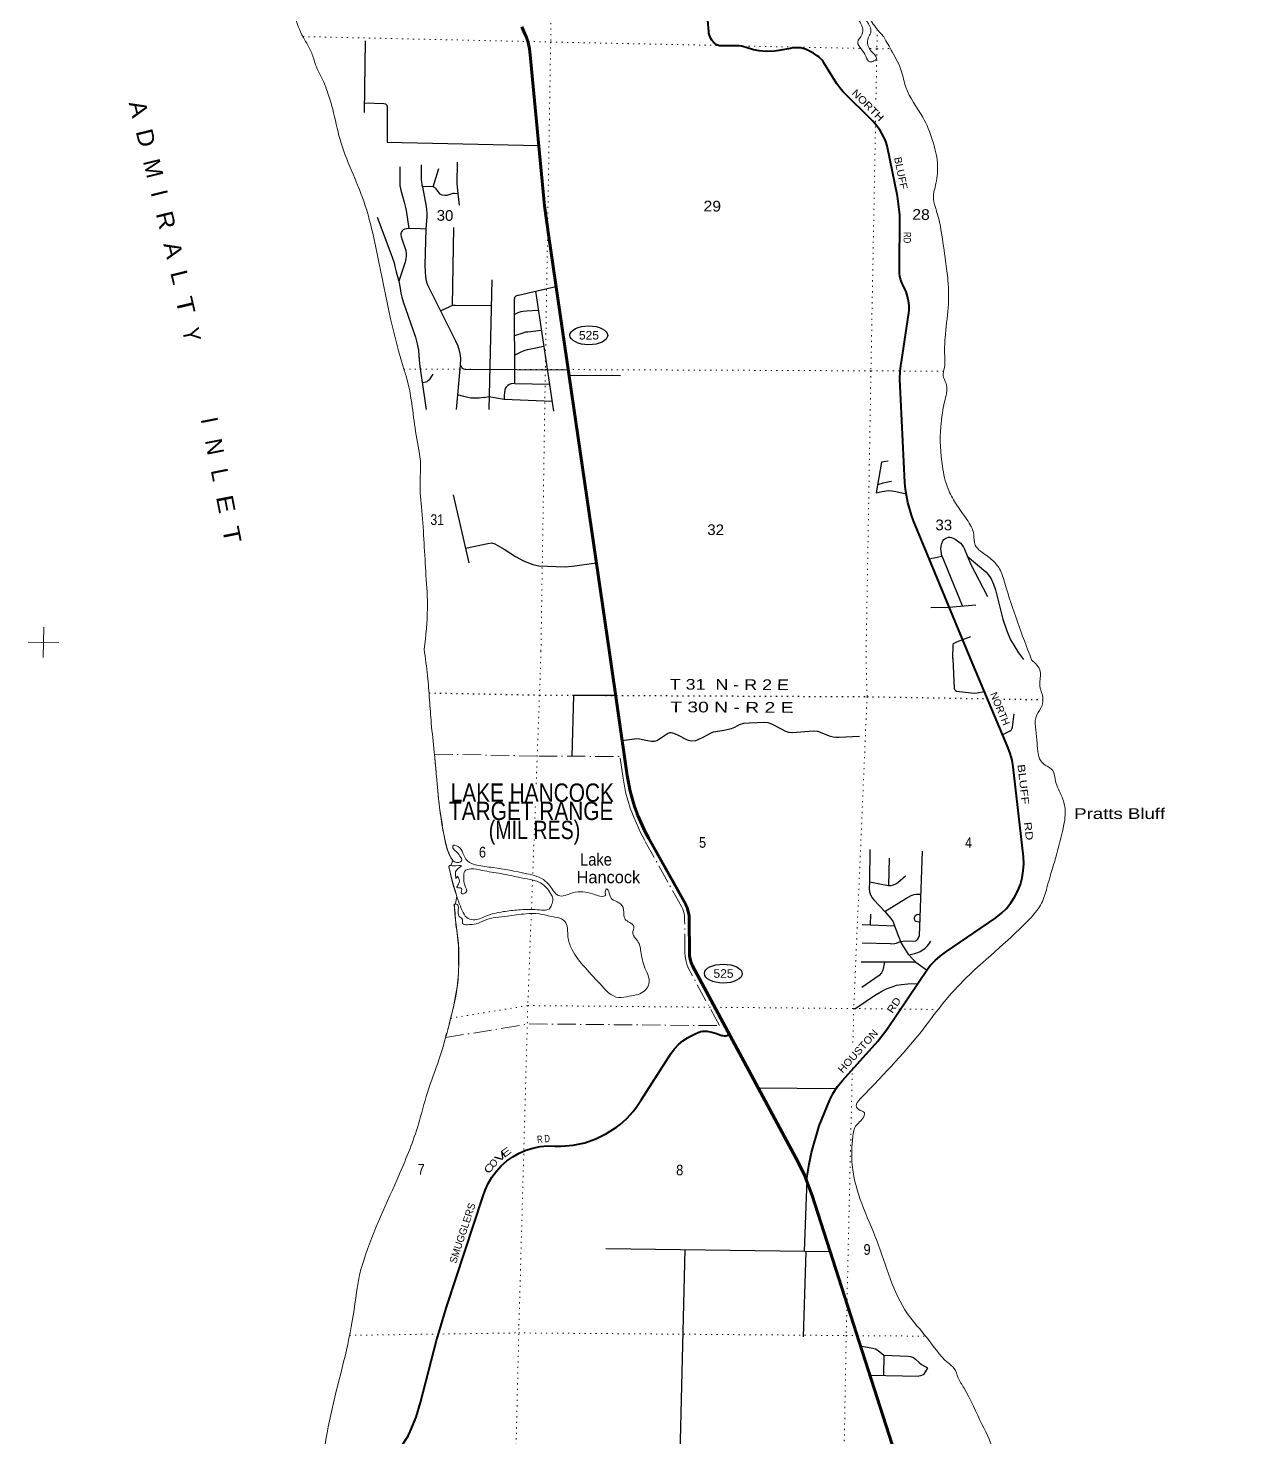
# Model space of a CAD drawing. Header units: feet. Extents: x -493433 to -244333, y 184684 to 373072.
# Drawn here: x -400151 to -380286, y 220084 to 243147 of the extents above; entities that cross this region are included whole.
import ezdxf
from ezdxf.enums import TextEntityAlignment as Align

# ---------------------------------------------------------------- set-up
doc = ezdxf.new("R2010")
doc.units = ezdxf.units.FT
doc.header["$LTSCALE"] = 60
doc.linetypes.add('DOT_DASHED', pattern=[7.7, 5, -1.2, 0.3, -1.2])
doc.linetypes.add('DOTTED', pattern=[1.5, 0.3, -1.2])
for name, color, linetype, lineweight in [('17', 7, 'Continuous', 25), ('23', 7, 'Continuous', 70), ('26', 7, 'Continuous', 40), ('27', 7, 'Continuous', 13), ('29', 7, 'Continuous', 25), ('39', 7, 'Continuous', 13), ('4', 7, 'Continuous', 13), ('41', 7, 'Continuous', 13), ('44', 7, 'DOT_DASHED', 13), ('6', 7, 'DOTTED', 25), ('7', 7, 'DOTTED', 13)]:
    doc.layers.add(name, color=color, linetype=linetype, lineweight=lineweight)
doc.layers.add('42', color=7, linetype='Continuous')

msp = doc.modelspace()

# ---------------------------------------------------------------- linework, layer by layer
at = {"layer": '17'}
for centre in [(-390975.1, 238118.14), (-388773.05, 227667.77)]:
    msp.add_ellipse(centre, major_axis=(-309.24, 1), ratio=0.500121, dxfattribs=at)
at = {"layer": '23'}
for points in [[(-390635.17, 232927.09), (-391631, 239730.95), (-391702, 240238.95), (-391934.2, 242708.31), (-391945.86, 242811.57), (-391968.26, 242913.04), (-392001.13, 243011.61), (-392020.21, 243056.85), (-392072.12, 243168.12)], [(-387409.87, 224278.9), (-387443.92, 224367.16), (-387549.7, 224582.8), (-389279.09, 227794.1), (-389299.86, 227847.09), (-389314.98, 227901.95), (-389324.28, 227958.09), (-389327.66, 228014.9), (-389327.67, 228017.57), (-389330.7, 228538.66), (-389332.4, 228573.81), (-389334.01, 228619.05), (-389340.34, 228663.87), (-389351.32, 228707.78), (-389366.82, 228750.3), (-389384.17, 228786.36), (-389389.18, 228797.58), (-389992.65, 229880.79), (-390056.85, 230000.83), (-390170.12, 230257.47), (-390181.12, 230282.41), (-390190.56, 230307.47), (-390226.2, 230402.12), (-390298.92, 230653.02), (-390345.02, 230910.15), (-390635.17, 232927.09)], [(-385919.23, 219670.44), (-387316.25, 224036.28), (-387409.87, 224278.9)]]:
    msp.add_lwpolyline(points, dxfattribs=at)
at = {"layer": '26'}
for points in [[(-384725.42, 232824.62), (-385658, 235080.95), (-385691.77, 235172.3), (-385751.31, 235380.82), (-385788.72, 235594.43), (-385799.58, 235711.21), (-385881.17, 237397.84), (-385878.9, 237531.13), (-385862.71, 237663.46), (-385858.43, 237686.54), (-385736.83, 238484.23), (-385733.05, 238528.5), (-385732.87, 238604.72), (-385740.65, 238680.53), (-385756.32, 238755.12), (-385779.7, 238827.65), (-385835, 238942.95), (-385849.36, 238976.36), (-385856.91, 238993.73), (-385872.73, 239038.93), (-385883.75, 239085.54), (-385889.84, 239133.04), (-385890.92, 239180.92), (-385886, 240083.95), (-385888.57, 240134.87), (-385922.72, 240397.03), (-386092.29, 241223.48), (-386115.44, 241291.45), (-386156.43, 241383.78), (-386206.85, 241471.33), (-386266.15, 241553.12), (-386333.67, 241628.27), (-386816.92, 242110.03), (-386867.52, 242169.12), (-386913.67, 242235.76), (-387125.3, 242582.41), (-387136.69, 242599.72), (-387158.58, 242627.65), (-387183.28, 242653.15), (-387185.51, 242655.01), (-387210.57, 242675.97), (-387235.51, 242692.77), (-387299.44, 242735.82), (-387394.13, 242786.08), (-387429.39, 242801.69), (-387469.62, 242814.66), (-387510.98, 242823.34), (-387553.03, 242827.66), (-387595.29, 242827.55), (-387637.32, 242823.03), (-387672.76, 242815.68), (-387864.83, 242780.04), (-387935.12, 242771.94), (-388061.2, 242767.78), (-388187.02, 242776.81), (-388276.74, 242794.25), (-388398.42, 242829.5), (-388436.19, 242842.45), (-388476.72, 242851.85), (-388518, 242856.95), (-388805, 242859.95), (-388820.26, 242859.44), (-388835.49, 242860.52), (-388850.52, 242863.18), (-388865.19, 242867.41), (-388879.34, 242873.14), (-388892.82, 242880.33), (-388905.46, 242888.88), (-388917.15, 242898.7), (-388918.75, 242900.22), (-388923.13, 242904.37), (-388943.88, 242926.69), (-388962.19, 242951.06), (-388977.86, 242977.21), (-388990.7, 243004.86), (-389000.58, 243033.69), (-389007.4, 243063.4), (-389011.07, 243093.66), (-389024, 243276.95)], [(-387409.87, 224278.9), (-387403.79, 224318.9), (-387369.01, 224547.92), (-387328.72, 224739.28), (-387201.7, 225177.14), (-387029.61, 225599.32), (-386972.7, 225710.22), (-386902.14, 225818.62), (-386820.65, 225919.04), (-386245.74, 226561.4), (-386096.9, 226751.34), (-385420.1, 227755.28), (-385379.49, 227807.03), (-385306.76, 227885.08), (-385226.28, 227955.11), (-385138.91, 228016.33), (-384314.83, 228580.14), (-384309.79, 228583.75), (-384220.79, 228655.28), (-384139.74, 228735.71), (-384067.55, 228824.18), (-384004.99, 228919.71), (-383952.77, 229021.25), (-383911.45, 229127.69), (-383881.48, 229237.88), (-383863.19, 229350.59), (-383856.78, 229464.59), (-383862.33, 229578.64), (-384028.26, 231053.29), (-384047.32, 231164.06), (-384077.84, 231272.22), (-384117.87, 231373.02), (-384725.42, 232824.62)], [(-394072.42, 219883.19), (-393927.39, 220104.97), (-393925.31, 220108.54), (-393896.01, 220168.63), (-393800.15, 220403.44), (-393729.37, 220646.98), (-393470.01, 221659.99), (-393306.18, 222206.21), (-392710.56, 224010.89), (-392671.9, 224124.58), (-392621.56, 224233.61), (-392560.1, 224336.77), (-392488.2, 224432.95), (-392406.63, 224521.08), (-392316.3, 224600.21), (-392218.2, 224669.45), (-392113.39, 224728.07), (-392003.03, 224775.41), (-391888.33, 224810.95), (-391770.54, 224834.31), (-391650.95, 224845.23), (-391530.88, 224843.59), (-391509.74, 224841.99), (-391428.21, 224843.15), (-391233.22, 224860.41), (-391041.11, 224897.96), (-390859.14, 224964.52), (-390685.12, 225049.72), (-390520.95, 225152.66), (-390463.13, 225194.97), (-390350.69, 225296.61), (-390249.48, 225409.44), (-390188.42, 225490.83), (-390110.64, 225605.12), (-389628.77, 226365.71), (-389572.22, 226438.56), (-389508.36, 226505.09), (-389437.9, 226564.58), (-389361.6, 226616.38), (-389308.76, 226645.92), (-389222.44, 226686.88), (-389197.25, 226698.83), (-389172.44, 226709.28), (-389169.52, 226710.51), (-389140.53, 226719.3), (-389110.77, 226725), (-389080.59, 226727.56), (-389063.83, 226727.23), (-389038.9, 226725.9), (-389013.83, 226720.93), (-388960.86, 226710.43), (-388884.93, 226686.9), (-388866.04, 226679.65), (-388831.18, 226665.36), (-388795.02, 226654.78), (-388782.64, 226652.53), (-388757.68, 226648.01), (-388732.64, 226649.9), (-388726.02, 226651.31), (-388715.91, 226654.58), (-388706.19, 226658.9), (-388696.97, 226664.21), (-388688.36, 226670.46), (-388682.95, 226675.16)]]:
    msp.add_lwpolyline(points, dxfattribs=at)
at = {"layer": '29'}
for p, q in [((-394634, 242940.95), (-394651, 241763.95)), ((-394648.67, 241925.17), (-394330.07, 241914.81)), ((-394273.21, 241867.96), (-394276, 241279.95)), ((-394276, 241279.95), (-391800, 241224.95)), ((-393523, 240548.95), (-393431, 240847.95)), ((-394441, 240054.95), (-394212.78, 239456.41)), ((-393188.05, 239885.06), (-393212, 238606.95)), ((-393644, 239853.95), (-393656.63, 239273.96)), ((-393615.19, 238946.35), (-393156.01, 238029.94)), ((-392560, 239025.95), (-392613, 236905.95)), ((-392187, 237328.95), (-392188.97, 238709.94)), ((-391848.76, 238840.99), (-391551, 236876.95)), ((-394015.28, 238666.5), (-393813.57, 238088.45)), ((-393400, 238519.95), (-393248.3, 238591.47)), ((-393160.99, 238610.59), (-392571, 238605.93)), ((-393078, 237631.95), (-393144, 236903.95)), ((-392990, 237564.95), (-391322, 237554.95)), ((-392187, 237328.95), (-391617, 237318.95)), ((-391302, 237463.95), (-390456, 237458.95)), ((-393197, 235506.95), (-392940, 234393.95)), ((-392991, 234632.95), (-392627.79, 234712.42)), ((-385403, 234458.95), (-385194, 234504.95)), ((-384859, 233687.95), (-385193.01, 234502.54)), ((-385015.01, 232829.62), (-384992.59, 232337.83)), ((-390429.22, 231483.73), (-390228.61, 231514.27)), ((-386377.46, 229698.09), (-386379.63, 229169.11)), ((-386059.74, 229558.24), (-386071.2, 229108.3)), ((-385518.05, 229673.01), (-385566.97, 228279.23)), ((-386379.63, 229169.11), (-386071.2, 229108.3)), ((-386127.2, 228684.51), (-385783.31, 228899.92)), ((-386363.63, 228641.99), (-386371.06, 228468.41)), ((-386502.2, 228471.48), (-385968.6, 228451.18)), ((-386037.7, 228157.86), (-386498.54, 228168.59)), ((-385619.62, 227856.83), (-386517.17, 227855.77)), ((-385619.62, 227856.83), (-385444.92, 227727.07)), ((-386220.64, 227637.52), (-386506.35, 227437.73)), ((-386251.03, 227335.09), (-386620.13, 227085.3)), ((-386927.32, 225782.03), (-388204.31, 225791.69)), ((-387407.59, 224293.9), (-387448.58, 223124.42)), ((-390694.95, 223168.72), (-387027.47, 223117.26)), ((-389401.67, 223148.22), (-389558.69, 216660.55)), ((-387422.2, 223121.24), (-387467.77, 221721.3)), ((-386144.41, 221421.91), (-386150.9, 221090.02)), ((-386381.71, 221094.37), (-385574.85, 221078.48))]:
    msp.add_line(p, q, dxfattribs=at)
for points in [[(-394330.07, 241914.81), (-394302.34, 241908.92), (-394289.27, 241899.11), (-394278.37, 241884.94), (-394273.21, 241867.96)], [(-394069, 240874.95), (-394070.26, 240658.62), (-394065.91, 240571.42), (-394052.83, 240495.11), (-393996.18, 240296.73), (-393972.21, 240213.88), (-393961.32, 240159.38), (-393922.1, 239867.25)], [(-393695.49, 240551.8), (-393710.74, 240669.52), (-393712.92, 240726.2), (-393710.74, 240911.51)], [(-393129, 240954.95), (-393135.19, 240604.94), (-393120.25, 240434.07), (-393098, 240246.95)], [(-393120.25, 240434.07), (-393174.72, 240440.61), (-393198.69, 240438.43), (-393301.1, 240410.09), (-393331.61, 240407.91), (-393377.36, 240414.45), (-393405.69, 240431.89), (-393429.66, 240458.05), (-393473.24, 240516.92), (-393490.67, 240532.18), (-393523, 240548.95), (-393575.65, 240553.98), (-393695.49, 240551.8)], [(-393695.49, 240551.8), (-393636.66, 240226.96), (-393625.76, 240120.14), (-393627.94, 240061.28), (-393644, 239853.95)], [(-393922.1, 239867.25), (-393955.88, 239864.53), (-393985.29, 239856.36), (-394011.44, 239843.82), (-394028.87, 239828.56), (-394040.52, 239812.25), (-394049.57, 239779.51), (-394050.66, 239758.25), (-394047.39, 239734.81), (-394031.05, 239684.13), (-393967.86, 239509.72), (-393962.42, 239463.94), (-393963.5, 239418.16), (-393966.78, 239375.64), (-393980.94, 239315.7), (-394083.35, 239003.94)], [(-393644, 239853.95), (-393730.35, 239859.62), (-393922.1, 239867.25)], [(-394212.78, 239456.41), (-394162.88, 239304.79), (-394147.63, 239245.38), (-394130.2, 239158.72), (-394083.35, 239003.94)], [(-393656.63, 239273.96), (-393655.18, 239154.92), (-393649.74, 239087.34), (-393642.11, 239038.29), (-393629.04, 238988.15), (-393615.19, 238946.35)], [(-394083.35, 239003.94), (-394063.73, 238891.13), (-394050.66, 238808.29), (-394036.49, 238741.25), (-394015.28, 238666.5)], [(-392188.97, 238709.94), (-392186.54, 238728.46), (-392183.28, 238741.54), (-392175.65, 238753.53), (-392163.67, 238762.25), (-392152.77, 238767.7), (-392135.72, 238773.74)], [(-392135.72, 238773.74), (-392126, 238775.95), (-391515.86, 238920.38)], [(-393248.3, 238591.47), (-393212, 238606.95), (-393193.79, 238609.63), (-393160.99, 238610.59)], [(-392188, 238465.95), (-392133.16, 238490.82), (-392112.46, 238499.54), (-392083.04, 238507.18), (-392052.54, 238512.63), (-391993.7, 238516.99), (-391805, 238531.95)], [(-393813.57, 238088.45), (-393782.66, 237979.03), (-393770.68, 237922.35), (-393763.05, 237876.57), (-393749.77, 237708.98)], [(-393156.01, 238029.94), (-393116.98, 237943.6), (-393105, 237906.54), (-393090.83, 237846.58), (-393081.03, 237786.63), (-393076.67, 237737.58), (-393078, 237631.95)], [(-392186, 238112.95), (-392051.45, 238161.07), (-392007.87, 238173.07), (-391973.01, 238177.43), (-391753, 238201.95)], [(-392189, 237794.95), (-392083.04, 237847.67), (-392034.02, 237867.3), (-391976.27, 237883.65), (-391868.41, 237907.63), (-391713.7, 237938.15)], [(-393749.77, 237708.98), (-393738, 237606.95), (-393635, 236901.95)], [(-393078, 237631.95), (-393059.23, 237596.13), (-393053.78, 237588.5), (-393043.99, 237580.61), (-393035.26, 237575.97), (-393026.55, 237571.61), (-393005.3, 237566.7), (-392990, 237564.95)], [(-393526, 237480.95), (-393587.64, 237391.48), (-393597.99, 237381.13), (-393615.43, 237366.41), (-393627.41, 237358.23), (-393642.66, 237353.33), (-393699.32, 237341.34)], [(-392187, 237328.95), (-392247.54, 237323.9), (-392262.8, 237320.63), (-392275.87, 237314.09), (-392302.02, 237294.47), (-392324.9, 237270.48), (-392341.24, 237246.5), (-392349.96, 237219.25), (-392354.32, 237184.37), (-392358.67, 237138.59), (-392360.85, 237071)], [(-392688.98, 237101.63), (-392768.33, 237090.07), (-392805.38, 237087.89), (-392863.12, 237087.89), (-392906.7, 237091.16), (-392954.64, 237099.88), (-393022.19, 237117.32), (-393122.42, 237142.4)], [(-392688.98, 237101.63), (-392609.27, 237117.32), (-392360, 237070.95), (-391575.66, 237039.58)], [(-386077, 236058.95), (-386184, 236042.95), (-386270, 235537.95), (-386172.98, 235559.88)], [(-386172.98, 235559.88), (-386104.87, 235574.32), (-386063.47, 235576.5), (-386015.53, 235574.32), (-385947.97, 235563.42), (-385778, 235522)], [(-385194, 234504.95), (-385209.25, 234582.28), (-385211.43, 234619.35), (-385205.98, 234664.05), (-385193.99, 234712.01), (-385180.92, 234751.26), (-385164.57, 234774.15), (-385147.14, 234788.32), (-385112.27, 234804.68), (-385086.12, 234812.31), (-385058.89, 234812.31), (-385040.36, 234809.04), (-385008.76, 234799.23), (-384977.17, 234780.69), (-384916.15, 234739.27), (-384890, 234717.46), (-384863.85, 234684.76), (-384840.97, 234650.96), (-384824, 234617.95)], [(-392627.79, 234712.42), (-392566.22, 234718.56), (-392511.74, 234706.57), (-392359.2, 234615), (-392171.81, 234497.27), (-392045.43, 234426.41), (-391888.53, 234366.46), (-391792.66, 234343.57), (-391509.38, 234331.57), (-391359.02, 234330.49), (-391247.89, 234340.29), (-390849.46, 234391.19)], [(-384824, 234617.95), (-384727, 234374.95), (-384448, 233842.95)], [(-384780, 234504.95), (-384477.58, 234247.66), (-384436.73, 234201.82), (-384390.42, 234129.93), (-384351.74, 234044.84), (-384320.69, 233951.15), (-384198.66, 233471.5), (-384133.29, 233279.65), (-384070.63, 233132.38), (-384019.98, 233044.18), (-383941.53, 232917.73), (-383859.85, 232809.76)], [(-385374, 233659.95), (-385081, 233667.95), (-384642, 233706.95)], [(-385015.01, 232829.62), (-385009.27, 233048.54), (-385002.74, 233070.34), (-384985.3, 233085.6), (-384941.72, 233107.41), (-384720, 233185.95)], [(-384992.59, 232337.83), (-384984.19, 232314.49), (-384971.43, 232301.73), (-384954.43, 232293.23), (-384718.48, 232263.45), (-384661.09, 232261.33), (-384620.7, 232263.45), (-384505.91, 232284.72)], [(-390540.58, 232222.2), (-391223.67, 232223.44), (-391253.73, 231226.46)], [(-384200.51, 231580.09), (-384078.66, 231640.32), (-384062.18, 231656.26), (-384049.43, 231673.28), (-384041.99, 231692.42), (-384040.4, 231704.12), (-384012.76, 231921.05)], [(-390429.22, 231483.73), (-390232.42, 231512.7), (-390168.66, 231514.83), (-390097.45, 231502.07), (-389951.84, 231472.29), (-389901.89, 231472.29), (-389862.56, 231485.05), (-389816.86, 231510.57), (-389685.07, 231599.89), (-389650, 231614.78), (-389626.61, 231616.91), (-389604.3, 231612.66), (-389532.03, 231582.88), (-389361.98, 231497.81), (-389329.02, 231482.93), (-389290.76, 231478.67), (-389221.68, 231485.05), (-389182.35, 231499.94), (-389089.89, 231544.6), (-388971.91, 231610.53), (-388932.6, 231625.42), (-388762.54, 231655.19), (-388639.26, 231680.71), (-388581.86, 231704.11), (-388507.47, 231744.51), (-388435.19, 231765.79), (-388350.17, 231774.29), (-388095.09, 231782.79), (-388041.95, 231776.42), (-387983.49, 231759.41), (-387942.05, 231736.01), (-387754.99, 231638.18), (-387707.16, 231623.3), (-387648.71, 231616.91), (-387295.85, 231642.43), (-387235.26, 231638.19), (-387225.69, 231636.06), (-387189.57, 231621.16), (-387040.77, 231561.61), (-386974.87, 231542.48), (-386928.1, 231540.35), (-386883.47, 231540.35), (-386543.37, 231553.11)], [(-386071.2, 229108.3), (-386027.35, 229112.66), (-385989.09, 229119.04), (-385946.58, 229138.18), (-385918.94, 229157.32), (-385793.53, 229270.04)], [(-386379.63, 229169.11), (-386384.47, 229063.75), (-386380.22, 229008.45), (-386363.21, 228955.28), (-386337.7, 228910.62), (-386310.07, 228874.46), (-386127.2, 228684.51)], [(-385783.31, 228899.92), (-385697.87, 228944.65), (-385651.11, 228963.79), (-385614.97, 228970.17), (-385548.7, 228971)], [(-386127.2, 228684.51), (-386029.48, 228570.34), (-385994.41, 228512.92), (-385968.6, 228451.18), (-385873.25, 228196.03)], [(-385556.52, 228637.51), (-385604.35, 228627.76), (-385620.29, 228620.31), (-385626.67, 228615), (-385636.23, 228607.55), (-385650.05, 228582.03), (-385651.11, 228565.02), (-385644.73, 228546.94), (-385637.29, 228537.37), (-385624.54, 228526.73), (-385596.91, 228519.29), (-385559.71, 228512.91)], [(-386037.7, 228157.86), (-385971.03, 228159.87), (-385937.02, 228166.25), (-385873.25, 228196.03)], [(-385873.25, 228196.03), (-385792.47, 228202.41), (-385637.3, 228200.28), (-385621.89, 228203.47), (-385611.26, 228208.79), (-385592.66, 228227.93), (-385576.19, 228253.45), (-385566.97, 228279.23)], [(-385735.96, 227977.48), (-385820.64, 228103.51), (-385873.25, 228196.03)], [(-385735.96, 227977.48), (-385638.9, 227996.11), (-385586.82, 228013.13), (-385550.68, 228029.08), (-385508.17, 228054.6), (-385469.91, 228086.5), (-385431.64, 228123.72), (-385409.32, 228148.18), (-385374.25, 228199.22)], [(-385735.96, 227977.48), (-385672.37, 227905.72), (-385619.62, 227856.83)], [(-386136.6, 227855.55), (-386163.4, 227722.82), (-386184.66, 227678.16), (-386220.64, 227637.52)], [(-386251.03, 227335.09), (-386180.41, 227380.41), (-386089, 227422.94), (-386010.35, 227452.72), (-385935.95, 227476.11), (-385855.18, 227491), (-385751.02, 227499.51), (-385593.72, 227503.76)], [(-386531.02, 221572.16), (-386323.89, 221536.07), (-386283.5, 221523.31), (-386240.99, 221497.79), (-386144.41, 221421.91)], [(-386144.41, 221421.91), (-385749.95, 221402.09), (-385706.9, 221396.77), (-385677.68, 221389.33), (-385653.76, 221376.57), (-385626.67, 221355.3), (-385565.02, 221297.87), (-385529.4, 221270.23), (-385430.49, 221215.69), (-385490.62, 221108.59), (-385502.83, 221097.96), (-385526.76, 221085.2), (-385545.35, 221082.01), (-385574.85, 221078.48)]]:
    msp.add_lwpolyline(points, dxfattribs=at)
for centre, radius, start, end in [((-392036.2, 237881.66), 1722.24, 182.71892, 185.75429), ((-385807.89, 234293.16), 1446.72, 98.51095, 107.62772)]:
    msp.add_arc(centre, radius, start, end, dxfattribs=at)
at = {"layer": '39'}
for points in [[(-392860, 257294.95), (-392760, 257374.95), (-392697, 257482.95), (-392579, 257535.95), (-392408, 257545.95), (-392257, 257583.95), (-392138, 257618.95), (-392125, 257682.95), (-392225, 257748.95), (-392296, 257834.95), (-392332, 257914.95), (-392503, 258047.95), (-392706, 258180.95), (-392753, 258237.95), (-392742, 258291.95), (-392736, 258346.95), (-392804, 258381.95), (-392868, 258437.95), (-392870, 258534.95), (-392885, 258655.95), (-392984, 258748.95), (-393062, 258815.95), (-393165, 258956.95), (-393232, 259097.95), (-393309, 259233.95), (-393395, 259289.95), (-393425, 259322.95), (-393367, 259367.95), (-393226, 259384.95), (-393084, 259279.95), (-392909, 259046.95), (-392731, 258685.95), (-392655, 258498.95), (-392470, 258401.95), (-392268, 258228.95), (-391693, 257644.95), (-391241, 257155.95), (-390565, 256140.95), (-390208, 255523.95), (-389860, 254825.95), (-389845, 254657.95), (-389790, 254510.95), (-389537, 253987.95), (-389519, 253817.95), (-389534, 253638.95), (-389451, 252791.95), (-389447, 252250.95), (-389515, 252020.95), (-389517, 251832.95), (-389443, 251641.95), (-389447, 251362.95), (-389479, 251122.95), (-389342, 250817.95), (-389180, 250570.95), (-389055, 250241.95), (-389041, 250010.95), (-388932, 249800.95), (-388797, 249501.95), (-388647, 248967.95), (-388612, 248730.95), (-388563, 248536.95), (-388554, 248160.95), (-388444, 246264.95), (-388406, 245810.95), (-388384, 245659.95), (-388258, 245380.95), (-387875, 244673.95), (-387667, 244468.95), (-387449, 244352.95), (-387198, 244241.95), (-386791, 243866.95), (-386628, 243548.95), (-386625, 243483.95), (-386675, 243474.95), (-386666, 243397.95), (-386601, 243345.95), (-386549, 243268.95), (-386500, 243170.95), (-386504, 243037.95), (-386574, 242918.95), (-386515, 242806.95), (-386442, 242686.95), (-386373, 242596.95), (-386312, 242610.95), (-386267, 242643.95), (-386316, 242731.95), (-386405, 242870.95), (-386400, 242989.95), (-386360, 243069.95), (-386375, 243176.95), (-386480, 243321.95), (-386555, 243419.95), (-386551, 243446.95), (-386482, 243439.95), (-386400, 243349.95), (-386262, 243136.95), (-386145, 243003.95)], [(-399654.54, 246883.37), (-399337, 246747.95), (-398888, 246532.95), (-398427, 246279.95), (-397982, 245984.95), (-397549, 245651.95), (-397068, 245252.95), (-396742, 244879.95), (-396400, 244458.95), (-396108, 243969.95), (-396011, 243826.95), (-395800, 243364.95), (-395647, 242994.95), (-395509, 242739.95), (-395446, 242546.95), (-395322, 242286.95), (-395244, 242079.95), (-395167, 241821.95), (-395047, 241326.95), (-394657, 240312.95), (-394494, 239715.95), (-394013, 237602.95), (-393952, 237403.95), (-393799, 236485.95), (-393729, 235999.95), (-393737, 235712.95), (-393708, 235245.95), (-393640, 234186.95), (-393616, 233642.95), (-393669.06, 232980.43)], [(-386145, 243003.95), (-386009, 242757.95), (-385860, 242448.95), (-385785, 242178.95), (-385509, 241689.95), (-385347, 241308.95), (-385269, 240943.95), (-385292, 240604.95), (-385334, 240372.95), (-385271, 240113.95), (-385206, 239819.95), (-385135, 239330.95), (-385097, 239018.95), (-385093, 238572.95), (-385143, 238075.95), (-385149, 237782.95), (-385154, 237588.95), (-385174, 237457.95), (-385127, 237331.95), (-385143, 237066.95), (-385214, 236620.95), (-385187, 235973.95), (-385095, 235606.95), (-384971, 235368.95), (-384785, 235102.95), (-384674, 234856.95), (-384650, 234682.95), (-384566, 234586.95), (-384382, 234448.95), (-384253, 234294.95), (-384166, 234061.95), (-383728.48, 232807.23)], [(-393669.06, 232980.43), (-393615.13, 232544.73), (-393581.94, 232150.74), (-393552.68, 231768.89), (-393503.98, 231294.01), (-393439.01, 230580.74), (-393325.85, 229836.8), (-393231.16, 229563.46), (-393202.11, 229521.71)], [(-383728.48, 232807.23), (-383585.85, 232613.43), (-383593.6, 232399.47), (-383544.79, 232193.13), (-383555.97, 232055.92), (-383641.93, 231903.16), (-383639.11, 231495.27), (-383575.26, 231149.49), (-383505.17, 231082.3), (-383382.76, 230996.51), (-383333.74, 230816.42), (-383232.8, 230567.25), (-383179.88, 230370.97), (-383204.39, 230078.4), (-383476.7, 229073.06), (-383563.46, 228819.35), (-383730.71, 228594.55), (-384797.98, 227597.63), (-385162.34, 227198.76), (-385472.23, 226797.43), (-386530.88, 225616.69), (-386598.37, 225502.15), (-386532.37, 225428.93), (-386464.1, 225385.98), (-386488.98, 225301.37), (-386619.35, 225146.95), (-386646.18, 225043.26), (-386669.92, 224811.8), (-386653.1, 224452.65), (-386508.13, 223904.31), (-386260.7, 223298.6), (-385755.68, 222095.19), (-385445.94, 221713.1), (-385094.12, 221294.33), (-384995.97, 221202.68), (-384928.57, 221050.71), (-384833.05, 220882.35), (-384535.14, 220280.28), (-384365.42, 219798.37), (-384358.91, 219602.46), (-384297.24, 219490.91), (-384215.53, 219361.03), (-384049.28, 218951.83), (-383760.79, 218180.23), (-383742.53, 217937.79), (-383681.24, 217777.79), (-383567.26, 217647.65), (-383509.08, 217350.37), (-383335.81, 217062.26), (-382916.86, 216457.2), (-382769.74, 216179.4), (-382681.27, 215629.49), (-382433.25, 215098.49), (-382190.16, 214963.27), (-381837.92, 214851.4), (-381412.33, 214829.8), (-380762.65, 214820.54), (-380549.04, 214784.49), (-380519.55, 214687.34), (-380582.94, 214580.84), (-380716.21, 214315.39), (-380803.23, 214029.37), (-380746.92, 213750.28), (-380590.06, 213427.98), (-380535.38, 213199.38), (-380355.79, 212434.72), (-380300.5, 212028.43), (-380315.9, 211612.62), (-380360.64, 211314.15), (-380344.08, 210857.7), (-380292.82, 210451.44), (-380339.77, 210128.76), (-380355.51, 209670.55), (-380446.82, 209352.27), (-380439.05, 209059.44), (-380454.5, 208891.98), (-380522.73, 208684.56), (-380612.97, 208501.54), (-380723.09, 208100.63), (-380888.95, 207797.08), (-381099.16, 207497.92), (-381357.39, 206995.22), (-381489.8, 206582.37), (-381499.4, 206390.63), (-381302.33, 206304.24), (-381054.31, 206282.06), (-380711.95, 206196.52)], [(-393202.11, 229521.71), (-393175.19, 229496.37), (-393055.98, 229515.61), (-393083.66, 229588.52), (-393147.6, 229667.78), (-393197.58, 229726.73), (-393199.34, 229759.05), (-393114.66, 229750.29), (-393036.83, 229640.64), (-392961.17, 229512.82), (-392806.33, 229444.95), (-392544.33, 229404.48), (-391988.21, 229303.08), (-391686.47, 229183.55), (-391546.58, 229012.82), (-391474.45, 228947.62), (-391240.06, 228988.14), (-390913.27, 228975.41), (-390748.15, 228931.68), (-390709.75, 228939.45), (-390705.19, 229006.04), (-390684.61, 229056.36), (-390638.78, 228983.3), (-390597.16, 228888.07), (-390480.59, 228828.57), (-390404.83, 228712.88), (-390381.84, 228559.24), (-390305.59, 228504.11), (-390239.49, 228443), (-390254.54, 228326.02), (-390178.81, 228206.28), (-390117.89, 227999.84), (-390043.38, 227726.66), (-389988.05, 227578.82), (-389996.92, 227477.94), (-390165.6, 227327.86), (-390313.13, 227298.76), (-390488.86, 227275.95), (-390789.78, 227498.45), (-391069.84, 227805.59), (-391267.28, 228099.95), (-391318.22, 228292.18), (-391331.13, 228445.73), (-391388.87, 228543.11), (-391549.87, 228596.91), (-391789.62, 228645.27), (-392003.5, 228647), (-392312.54, 228607.08), (-392672.23, 228543.35), (-392815.97, 228483.93), (-392961.37, 228468.95), (-393039.92, 228487.75), (-393043.42, 228554.41), (-393095.48, 228605.31), (-393110.71, 228720.52), (-393120.28, 228787.23), (-393164.47, 228811.81), (-393169.32, 228708.87), (-393156.53, 228541.19), (-393112.75, 228209.7), (-393103.26, 227878.49), (-393118.23, 227517.19), (-393235.85, 226934.61), (-393422.73, 226269.81), (-393616.76, 225720.16), (-393764.15, 225200.41), (-394073.27, 224387.18), (-394659.58, 222972.47), (-394734.34, 222704.53), (-394774.7, 222450.44), (-394899.74, 221694.28), (-395259.07, 220148.52), (-395503.57, 219340.82), (-395617.93, 219170.12), (-395684.13, 218964.7), (-395841.56, 218705.51), (-395975.21, 218391.6), (-396066.45, 218081.39), (-396161.52, 217797.46), (-396296.76, 217538.09), (-396901.99, 216535.42), (-396986.51, 216309.96), (-396995.51, 216192.93), (-396941.43, 216142.01), (-396920.02, 216042.91), (-396932.54, 215736.1), (-396891.48, 215570.2), (-396794.79, 215549.23), (-396675.76, 215546.26), (-396617.02, 215574.05)], [(-391884.12, 229197.25), (-391765.41, 229153.9), (-391653.18, 229056.07), (-391585.4, 228952.55), (-391561.76, 228879.68), (-391582.62, 228793.02), (-391625.54, 228724.72), (-391708.41, 228707.21), (-391855.64, 228716.47), (-392124.06, 228710.56), (-392372.48, 228682.27), (-392661.63, 228607.87), (-392865.9, 228548.94), (-392972.55, 228586.14), (-393048.31, 228701.84), (-393101.72, 228837.55), (-393210, 229177.64), (-393258.78, 229388.02), (-393258.43, 229432.43), (-393231.51, 229436.46)], [(-393231.51, 229436.46), (-393183.77, 229431.83), (-393060.68, 229432.86), (-393135.86, 229366.83), (-393158.63, 229294.33), (-393143.05, 229223.54), (-393124.59, 229261.75), (-393108.65, 229235.37), (-393105.42, 229134.39), (-393132.09, 229078.07), (-393059.57, 229063.35), (-393058.21, 228980.56), (-392985.44, 228996.13), (-393004.69, 229113.39), (-393021.76, 229250.83), (-393002.85, 229345.57), (-392907.73, 229381.15), (-392718.24, 229357.42), (-392411.94, 229304.47), (-392083.57, 229237.22), (-391884.12, 229197.25)]]:
    msp.add_spline(points, degree=3, dxfattribs=at)
at = {"layer": '4'}
for p, q in [((-399896.5, 233340.83), (-399905.1, 232840.91)), ((-399650.83, 233086.57), (-400150.76, 233095.17))]:
    msp.add_line(p, q, dxfattribs=at)
at = {"layer": '44'}
for points in [[(-393500.88, 231262.02), (-391793.53, 231229.18), (-390465.72, 231222.49)], [(-393500.88, 231262.02), (-393462.09, 230836.73), (-393416.88, 230384.94), (-393362.93, 230039.58), (-393330.59, 229862.09), (-393288.18, 229694.54), (-393249.63, 229600.32), (-393223.83, 229550.58), (-393202.11, 229521.71), (-393231.51, 229436.46), (-393244.06, 229437.48), (-393254.39, 229435.72), (-393260.6, 229429.52), (-393265.02, 229421.16), (-393264.7, 229408.96), (-393255.85, 229374.27), (-393208.29, 229172.07), (-393146.22, 228972.15), (-393132.6, 228930.09), (-393156.78, 228817.38), (-393166.53, 228805.36), (-393171.57, 228777.43), (-393170.7, 228727.37), (-393160.72, 228585.65), (-393140.75, 228421.84), (-393106.28, 228104.06), (-393106.31, 227661.87), (-393127.13, 227452.18), (-393186.31, 227137.51), (-393319.34, 226619.55)], [(-388837.39, 226815.73), (-389347.27, 227762.52), (-389371.12, 227823.38), (-389388.33, 227885.81), (-389398.91, 227949.71), (-389402.65, 228012.53), (-389402.67, 228017.21), (-389405.69, 228536.63), (-389407.34, 228570.66), (-389408.82, 228612.45), (-389414.05, 228649.49), (-389423.13, 228685.78), (-389436.01, 228721.13), (-389452.22, 228754.81), (-389456.31, 228763.97), (-390058.48, 229844.85), (-390124.32, 229967.96), (-390238.74, 230227.2), (-390250.58, 230254.04), (-390260.75, 230281.04), (-390297.42, 230378.43), (-390372.05, 230635.92), (-390419.07, 230898.19), (-390465.72, 231222.49)], [(-393319.34, 226619.55), (-391949.94, 226844.31), (-388837.39, 226815.73)]]:
    msp.add_lwpolyline(points, dxfattribs=at)
at = {"layer": '6'}
msp.add_line((-384184.2, 232163.88), (-383543, 232152.92), dxfattribs=at)
msp.add_lwpolyline([(-393590.36, 232263.93), (-391781.39, 232229.13), (-386420.16, 232202.13), (-384437.9, 232168.22)], dxfattribs=at)
at = {"layer": '7'}
for p, q in [((-391850.19, 230403.62), (-391892.51, 229280.84)), ((-391895.57, 229199.54), (-391913.79, 228716.27)), ((-385898.06, 227087.44), (-385256.57, 227080.42))]:
    msp.add_line(p, q, dxfattribs=at)
for points in [[(-391583.89, 243951.04), (-391599, 242920.95), (-391686, 237558.95), (-391758.05, 232946.71)], [(-386253.74, 243126.38), (-386259, 242809.95), (-386274.83, 241957.98)], [(-395653.06, 243009.08), (-391599, 242920.95), (-386519.92, 242815.38)], [(-386369.08, 242812.24), (-386259, 242809.95), (-386037.39, 242812.9)], [(-386280.95, 241628.87), (-386357, 237536.95), (-386437.03, 232854.15)], [(-394001.82, 237563.95), (-391686, 237558.95), (-386357, 237536.95), (-385162.49, 237530.05)], [(-391758.05, 232946.71), (-391781.39, 232229.13), (-391837.91, 230729.47)], [(-386437.03, 232854.15), (-386420.16, 232202.13), (-386638.21, 227095.54), (-386651.84, 226502.97)], [(-391916.22, 228651.72), (-391973.03, 227144.53), (-392119.07, 221859.28), (-392247.75, 216415.18), (-392304.14, 211083.17), (-392379.48, 206963.72)], [(-393235.15, 226937.38), (-391973.03, 227144.53), (-386638.21, 227095.54), (-386169.35, 227090.41)], [(-386660.55, 226124.39), (-386761.36, 221741.86), (-386858.92, 216462.28), (-386961.25, 211034.12), (-387099.12, 205760.92), (-387159.17, 201888.64)], [(-394891.2, 221744.79), (-392122.46, 221785), (-386761.36, 221741.86), (-385462.19, 221731.4)]]:
    msp.add_lwpolyline(points, dxfattribs=at)

# ---------------------------------------------------------------- texts
at = {"layer": '17', "width": 1.05}
for p in [(-390972.2, 238049.83), (-388770.15, 227599.46)]:
    msp.add_text('525', height=140, dxfattribs=at).set_placement(p, align=Align.CENTER)
at = {"layer": '27'}
for s, rotation, width, p in [('NORTH', 315.088, 1.15, (-386682.23, 242074.6)), ('BLUFF', 281.595, 1.05, (-385978.29, 241024.04)), ('RD', 269.688, 0.8, (-385821.21, 239811.2)), ('BLUFF     RD', 276.42, 1.3, (-383958, 231088.28)), ('RD', 56.014, 1.15, (-386005.28, 227007.57)), ('HOUSTON', 48.172, 1.1, (-386819.19, 226028.73))]:
    msp.add_text(s, height=120, rotation=rotation, dxfattribs=dict(at, width=width)).set_placement(p)
for s, rotation, p in [('NORTH', 292.711, (-384409.58, 232244.95)), ('SMUGGLERS', 71.735, (-393146.45, 222913.54))]:
    msp.add_text(s, height=120, rotation=rotation, dxfattribs=at).set_placement(p)
for s, rotation, width, p in [('R', 6.241, 0.75, (-391769.87, 224895.27)), ('D', 5.241, 0.75, (-391650.94, 224908.16)), ('V', 41.709, 1.75, (-392381.82, 224626.14)), ('E', 37.507, 1.55, (-392294.87, 224695.49)), ('C', 54.246, 1.4, (-392559.51, 224446))]:
    msp.add_text(s, height=120, rotation=rotation, dxfattribs=dict(at, width=width)).set_placement(p, align=Align.CENTER)
msp.add_text('O', height=120, rotation=45.311, dxfattribs=at).set_placement((-392492.08, 224523.13), align=Align.CENTER)
at = {"layer": '41'}
for s, rotation, width, p in [('A', 283.751, 1.1, (-398507.1, 241924.87)), ('D', 283.751, 1.1, (-398393.12, 241459.09)), ('R', 283.751, 1.1, (-398063.53, 240112.22)), ('A', 283.751, 1.1, (-397941.31, 239612.78)), ('L', 283.751, 1.1, (-397827.33, 239147)), ('T', 283.16, 1.25, (-397741.87, 238714.87)), ('Y', 281.066, 0.9, (-397631.64, 238214.83)), ('E', 281.066, 1.2, (-397078.31, 235473.57)), ('T', 281.066, 1.2, (-396977.96, 234960.46))]:
    msp.add_text(s, height=275, rotation=rotation, dxfattribs=dict(at, width=width)).set_placement(p)
for s, rotation, p in [('M', 283.751, (-398272.96, 240968.06)), ('I', 283.751, (-398148.69, 240460.22)), ('I', 281.066, (-397327.83, 236749.39)), ('N', 281.066, (-397259.07, 236397.79)), ('L', 281.066, (-397163.7, 235910.17))]:
    msp.add_text(s, height=275, rotation=rotation, dxfattribs=at).set_placement(p)
at = {"layer": '41', "width": 0.9}
msp.add_text('Lake', height=200, dxfattribs=at).set_placement((-390857.34, 229436.83), align=Align.CENTER)
at = {"layer": '41'}
msp.add_text('Hancock', height=200, dxfattribs=at).set_placement((-390654.01, 229147.54), align=Align.CENTER)
at = {"layer": '42', "width": 1.3}
msp.add_text('Pratts Bluff', height=175, dxfattribs=at).set_placement((-383029.25, 230200.12))
at = {"layer": '44'}
for s, width, p in [('LAKE HANCOCK', 0.85, (-391899.78, 230480.56)), ('TARGET RANGE', 0.85, (-391917.85, 230182.21)), ('(MIL RES)', 0.8, (-391863.64, 229870.33))]:
    msp.add_text(s, height=300, dxfattribs=dict(at, width=width)).set_placement(p, align=Align.CENTER)
at = {"layer": '6'}
for s, width, p in [('T 31  N - R 2 E', 1.25, (-389649.84, 232318.4)), ('T 30 N - R 2 E', 1.35, (-389643.46, 231947.36))]:
    msp.add_text(s, height=175, rotation=359.711, dxfattribs=dict(at, width=width)).set_placement(p)
at = {"layer": '7'}
for s, rotation, width, p in [('29', 359.203, 1.1, (-389098, 240147.95)), ('30', 359.203, 1.05, (-393466, 239994.95)), ('28', 359.203, 1.1, (-385681, 240011.05)), ('31', 359.203, 0.85, (-393568, 235013.95)), ('32', 359.203, 1.05, (-389036, 234849.95)), ('33', 359.203, 1.05, (-385302, 234927.95)), ('6', 359.539, 0.9, (-392774.22, 229569.17)), ('5', 359.539, 0.9, (-389171.94, 229728.66)), ('4', 359.539, 0.9, (-384819.45, 229725.94)), ('7', 359.539, 0.9, (-393777.94, 224376.78)), ('8', 359.539, 0.9, (-389545.38, 224364.88)), ('9', 359.539, 0.9, (-386479.35, 223064.51))]:
    msp.add_text(s, height=175, rotation=rotation, dxfattribs=dict(at, width=width)).set_placement(p)

doc.saveas('drawing.dxf')
